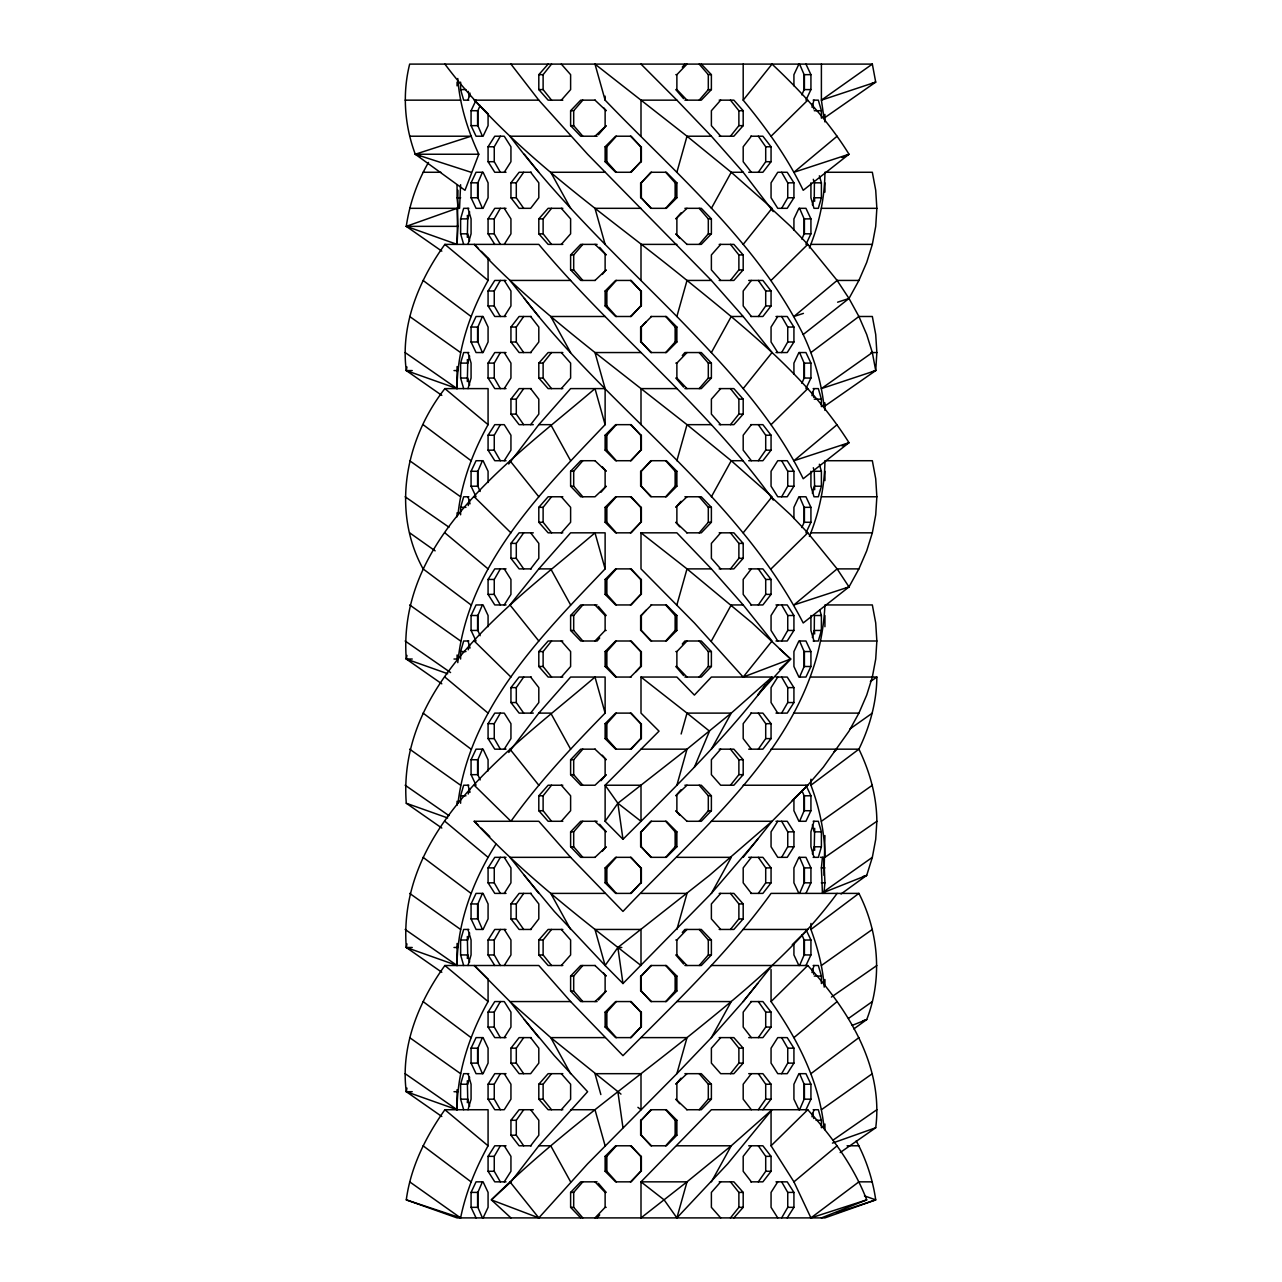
<?xml version="1.0" encoding="UTF-8"?>
<svg xmlns="http://www.w3.org/2000/svg" width="1282" height="1282" viewBox="0 0 1282 1282"><rect width="100%" height="100%" fill="white"/><g stroke="black" fill="none" stroke-linecap="round" stroke-linejoin="round"><path stroke-width="1.5" d="M428.492 162.429C417.131 182.092 409.519 203.87 406.282 226.353L457.065 244.381L457.962 190.297M457.065 244.381L457.962 226.353L457.065 208.325L409.663 208.325M457.786 662.634C467.465 565.362 541.1 491.903 605.12 424.663L605.12 388.606L594.992 352.55C552.734 318.849 510.877 284.251 474.228 244.381L478.458 248.548M488.073 979.528L488.073 1001.562C469.693 1034.606 457.145 1071.608 457.065 1109.731L406.282 1091.703C400.353 1046.32 418.733 1001.723 444.886 965.506L538.809 965.506L570.618 1001.562L622.972 1055.647C674.476 1003.662 728.176 953.039 771.059 893.394L858.908 893.394C878.731 932.142 882.673 978.791 866.712 1019.591L853.876 1028.901M457.786 78.523C459.661 104.852 467.77 130.379 478.795 154.241L464.997 190.297L415.288 154.241C404.567 125.556 402.195 93.874 409.663 64.1L872.337 64.1L875.718 82.128L824.038 118.184L824.214 114.579M858.507 316.494L872.337 316.494L875.718 334.522L876.856 352.55L875.718 370.578L824.038 406.634L824.214 403.029M824.038 875.366L824.935 835.576M441.809 395.369L406.282 370.578C400.353 325.195 418.733 280.598 444.886 244.381L538.809 244.381C612.972 333.256 705.917 405.368 773.254 500.06M471.071 604.944L423.092 568.888C391.298 511.021 405.449 439.021 444.886 388.606L488.073 388.606L488.073 424.663C472.657 452.546 461.248 482.961 457.962 514.803M441.809 683.819L406.282 659.028C397.035 537.575 513.713 458.459 594.992 388.606L605.12 424.663M441.809 828.044L406.282 803.253C397.035 681.8 513.713 602.684 594.992 532.831L605.12 568.888C541.709 635.359 469.693 707.584 457.962 803.253M441.809 972.269L406.282 947.478C397.035 826.025 513.713 746.909 594.992 677.056L605.12 713.113C571.66 747.278 538.825 782.324 510.941 821.281L474.228 785.225M809.391 247.987C819.23 223.997 824.679 198.213 824.935 172.269L872.337 172.269L875.718 190.297L876.856 208.325L875.718 226.353L872.337 244.381L866.712 262.409L858.908 280.438L849.004 298.466L803.205 334.522C813.83 357.309 821.409 381.587 824.038 406.634M809.391 536.437C819.23 512.447 824.679 486.663 824.935 460.719L872.337 460.719L875.718 478.747L876.856 496.775L875.718 514.803L872.337 532.831L866.712 550.859L858.908 568.888L849.004 586.916L803.205 622.972C736.781 494.147 611.354 411.618 524.322 298.466M524.322 875.366L554.305 911.422L605.12 965.506L594.992 929.45L641 929.45L641 965.506C583.182 920.172 524.226 875.446 474.228 821.281L538.809 821.281L570.618 857.337L622.972 911.422C705.645 823.589 819.006 735.596 824.935 604.944L872.337 604.944L875.718 622.972L876.856 641L875.718 659.028L872.337 677.056L866.712 695.084L858.908 713.113L849.004 731.141L823.316 767.197L807.772 785.225L772.036 821.281L709.475 875.366L617.876 947.478L605.12 965.506L622.972 983.534L711.382 893.394L757.678 839.309M810.929 677.056L876.856 677.056C876.664 702.135 869.805 726.686 858.908 749.169L810.929 785.225C819.631 808.269 824.759 832.675 824.935 857.337L876.856 821.281C876.664 796.202 869.805 771.652 858.908 749.169L771.059 749.169M876.856 821.281L875.718 839.309L872.337 857.337L866.712 875.366L841.056 893.971M840.191 1152.55L875.718 1127.759C883.667 1065.887 847.851 1009.206 807.772 965.506L772.982 965.506M467.321 237.346L467.738 218.885L469.629 211.85M467.321 381.571L467.738 363.11L469.629 356.075M467.321 958.471L467.593 954.946M467.321 1102.696L467.593 1099.171M814.679 828.316L814.262 846.777L812.371 853.812M822.435 857.337L821.393 867.898L822.435 893.394M823.893 893.394L824.935 882.833L823.893 857.337L820.304 857.337M488.073 258.403L488.073 280.438C469.693 313.481 457.145 350.483 457.065 388.606L406.282 370.578L406.955 366.973M495.894 844.229C473.202 880.542 457.177 922.223 457.065 965.506L406.282 947.478L406.955 943.873M406.955 655.423L406.282 659.028L447.658 673.723M441.809 1116.494L406.282 1091.703L406.955 1088.098M406.282 1199.872C410.673 1166.941 425.88 1136.589 444.886 1109.731L488.073 1109.731L488.073 1145.788C475.622 1168.399 465.751 1192.548 460.607 1217.9L406.282 1199.872L457.065 1217.9L824.935 1217.9L875.718 1199.872C872.722 1179.264 866.151 1159.184 856.216 1140.868M468.218 505.573L469.629 500.3M468.218 649.798L469.629 644.525M468.218 794.023L469.629 788.75M469.629 932.976L467.738 940.01L460.607 940.01L460.607 954.946L463.667 965.506M469.629 1077.201L467.738 1084.235L460.607 1084.235L460.607 1099.171L463.667 1109.731M812.371 204.799L814.262 197.765L814.407 182.829M812.371 493.25L814.262 486.215L821.393 486.215L821.393 471.279L819.358 464.244M812.371 637.475L814.262 630.44L814.407 615.504M676.88 172.269L687.008 136.213L594.992 64.1L605.12 100.156C675.678 173.743 756.877 241.769 803.205 334.522M743.191 388.606L772.036 352.55L743.191 316.494L711.382 280.438L687.008 280.438C746.348 328.496 807.756 377.357 849.004 442.691L803.205 478.747C772.934 416.506 724.602 365.674 676.88 316.494L687.008 280.438C603.277 212.283 510.444 151.468 444.886 64.1M676.88 460.719L687.008 424.663L594.992 352.55L641 352.55M676.88 604.944L687.008 568.888L641 532.831L641 568.888L694.395 622.972L743.191 677.056L790.625 659.028L752.181 622.972L687.008 568.888L711.382 568.888L743.191 604.944L772.036 641L743.191 677.056M681.143 733.993L687.008 713.113L641 677.056L641 713.113L659.028 731.141L605.12 785.225L605.12 821.281L622.972 839.309C674.989 787.452 727.743 735.884 772.036 677.056L711.382 677.056L694.395 695.084L676.88 677.056L641 677.056M676.88 785.225L687.008 749.169L731.253 713.113L772.036 677.056M676.88 929.45L687.008 893.394L641 893.394M641 1037.619L687.008 1037.619C620.808 1090.437 551.613 1140.051 491.375 1199.872L538.809 1217.9L587.605 1163.816L676.88 1073.675L687.008 1037.619C741.06 994.143 795.818 949.738 837.114 893.394M676.88 1217.9L687.008 1181.844L731.253 1145.788L772.036 1109.731L727.695 1163.816L676.88 1217.9L664.124 1199.872L641 1181.844L711.382 1109.731L807.772 1109.731C831.842 1136.509 853.7 1166.027 866.712 1199.872L821.393 1217.9M468.01 100.156L470.045 93.121M463.667 244.381L460.607 233.821L460.607 218.885L463.667 208.325L468.843 208.325M468.01 244.381L471.071 233.821L471.071 218.885L468.01 208.325M463.667 388.606L460.607 378.046L460.607 363.11L463.667 352.55L468.843 352.55M468.01 388.606L471.071 378.046L471.071 363.11L468.01 352.55M460.607 514.803L460.607 507.335L463.667 496.775L468.843 496.775M460.607 659.028L460.607 651.56L463.667 641L468.843 641M460.607 803.253L460.607 795.785L463.667 785.225L468.843 785.225M460.607 940.01L463.667 929.45L468.843 929.45M468.01 965.506L471.071 954.946L471.071 940.01L468.01 929.45M460.607 1084.235L463.667 1073.675L468.843 1073.675M468.01 1109.731L471.071 1099.171L471.071 1084.235L468.01 1073.675M811.955 107.191L813.99 100.156M819.358 175.794L821.393 182.829L821.393 197.765L818.333 208.325L813.99 208.325L810.929 197.765L810.929 182.829M811.955 395.641L813.99 388.606M821.393 486.215L818.333 496.775L813.99 496.775L810.929 486.215L810.929 471.279M819.855 610.232L821.393 615.504L821.393 630.44L818.333 641L813.157 641M813.99 821.281L810.929 831.842L810.929 846.777L813.99 857.337M813.157 821.281L818.333 821.281L821.393 831.842L821.393 846.777L818.333 857.337L813.157 857.337M811.955 972.541L813.99 965.506M811.955 1116.766L813.99 1109.731M694.395 767.197L709.475 731.141L687.008 713.113L731.253 713.113L711.382 749.169M482.417 136.213L477.865 125.652L477.865 110.717L480.141 105.444M482.417 208.325L477.865 197.765L477.865 182.829L482.417 172.269M482.417 352.55L477.865 341.99L477.865 327.054L482.417 316.494M480.141 491.487L477.865 486.215L477.865 471.279L482.417 460.719M480.141 635.712L477.865 630.44L477.865 615.504L482.417 604.944M480.141 779.937L477.865 774.665L477.865 759.729L482.417 749.169M801.859 94.868L804.135 89.596L804.135 74.66L799.583 64.1M482.417 929.45L477.865 918.89L477.865 903.954L482.417 893.394M801.859 239.093L804.135 233.821L804.135 218.885L799.583 208.325M482.417 1073.675L477.865 1063.115L477.865 1048.179L482.417 1037.619M801.859 383.318L804.135 378.046L804.135 363.11L799.583 352.55M482.417 1217.9L477.865 1207.34L477.865 1192.404L482.417 1181.844M801.859 527.543L804.135 522.271L804.135 507.335L799.583 496.775M799.583 677.056L804.135 666.496L804.135 651.56L799.583 641M799.583 821.281L804.135 810.721L804.135 795.785L801.859 790.513M799.583 893.394L804.135 882.833L804.135 867.898L799.583 857.337M799.583 965.506L804.135 954.946L804.135 940.01L801.859 934.738M799.583 1109.731L804.135 1099.171L804.135 1084.235L799.583 1073.675M488.073 114.451L488.073 125.652L483.09 136.213L476.055 136.213L471.071 125.652L471.071 110.717L476.055 100.156M471.071 182.829L476.055 172.269L483.09 172.269L488.073 182.829L488.073 197.765L483.09 208.325L476.055 208.325L471.071 197.765L471.071 182.829L477.865 182.829M471.071 327.054L476.055 316.494L483.09 316.494L488.073 327.054L488.073 341.99L483.09 352.55L476.055 352.55L471.071 341.99L471.071 327.054L477.865 327.054M476.055 496.775L471.071 486.215L471.071 471.279L476.055 460.719L483.09 460.719L488.073 471.279L488.073 482.481M476.055 641L471.071 630.44L471.071 615.504L476.055 604.944L483.09 604.944L488.073 615.504L488.073 626.706M476.055 785.225L471.071 774.665L471.071 759.729L476.055 749.169L483.09 749.169L488.073 759.729L488.073 770.931M798.91 64.1L793.927 74.66L793.927 85.862M805.945 100.156L810.929 89.596L810.929 74.66L805.945 64.1M471.071 903.954L476.055 893.394L483.09 893.394L488.073 903.954L488.073 918.89L483.09 929.45L476.055 929.45L471.071 918.89L471.071 903.954L477.865 903.954M805.945 244.381L810.929 233.821L810.929 218.885L805.945 208.325L798.91 208.325L793.927 218.885L793.927 230.087M471.071 1048.179L476.055 1037.619L483.09 1037.619L488.073 1048.179L488.073 1063.115L483.09 1073.675L476.055 1073.675L471.071 1063.115L471.071 1048.179L477.865 1048.179M805.945 388.606L810.929 378.046L810.929 363.11L805.945 352.55L798.91 352.55L793.927 363.11L793.927 374.312M476.055 1217.9L471.071 1207.34L471.071 1192.404L476.055 1181.844L483.09 1181.844L488.073 1192.404L488.073 1207.34L483.09 1217.9M805.945 532.831L810.929 522.271L810.929 507.335L805.945 496.775L798.91 496.775L793.927 507.335L793.927 518.537M810.929 666.496L805.945 677.056L798.91 677.056L793.927 666.496L793.927 651.56L798.91 641L805.945 641L810.929 651.56L810.929 666.496L804.135 666.496M805.945 785.225L810.929 795.785L810.929 810.721L805.945 821.281L798.91 821.281L793.927 810.721L793.927 799.519M805.945 893.394L810.929 882.833L810.929 867.898L805.945 857.337L798.91 857.337L793.927 867.898L793.927 882.833L798.91 893.394M805.945 965.506L810.929 954.946L810.929 940.01L805.945 929.45M805.945 1109.731L810.929 1099.171L810.929 1084.235L805.945 1073.675L798.91 1073.675L793.927 1084.235L793.927 1099.171L798.91 1109.731M711.382 208.325L731.253 172.269L743.191 172.269L773.254 211.61M711.382 352.55L731.253 316.494L743.191 316.494M711.382 496.775L731.253 460.719L743.191 460.719M711.382 641L731.253 604.944L743.191 604.944M711.382 893.394L731.253 857.337L676.88 857.337M676.88 1073.675L711.382 1037.619L731.253 1001.562L676.88 1001.562M711.382 1181.844L731.253 1145.788L676.88 1145.788M500.349 172.269L494.259 161.708L494.259 146.773L500.349 136.213M500.349 244.381L494.259 233.821L494.259 218.885L500.349 208.325M500.349 316.494L494.259 305.933L494.259 290.998L500.349 280.438M500.349 388.606L494.259 378.046L494.259 363.11L500.349 352.55M500.349 460.719L494.259 450.158L494.259 435.223L500.349 424.663M500.349 604.944L494.259 594.383L494.259 579.448L500.349 568.888M781.651 208.325L787.741 197.765L787.741 182.829L781.651 172.269M500.349 749.169L494.259 738.608L494.259 723.673L500.349 713.113M781.651 352.55L787.741 341.99L787.741 327.054L781.651 316.494M500.349 893.394L494.259 882.833L494.259 867.898L500.349 857.337M500.349 965.506L494.259 954.946L494.259 940.01L500.349 929.45M781.651 496.775L787.741 486.215L787.741 471.279L781.651 460.719M500.349 1037.619L494.259 1027.058L494.259 1012.123L500.349 1001.562M500.349 1109.731L494.259 1099.171L494.259 1084.235L500.349 1073.675M781.651 641L787.741 630.44L787.741 615.504L781.651 604.944M500.349 1181.844L494.259 1171.283L494.259 1156.348L500.349 1145.788M781.651 713.113L787.741 702.552L787.741 687.617L781.651 677.056M781.651 857.337L787.741 846.777L787.741 831.842L781.651 821.281M781.651 1073.675L787.741 1063.115L787.741 1048.179L781.651 1037.619M781.651 1217.9L787.741 1207.34L787.741 1192.404L781.651 1181.844M506.021 172.269L494.772 172.269L488.073 161.708L488.073 146.773L494.772 136.213L504.243 136.213L510.941 146.773L510.941 161.708L504.243 172.269M494.772 244.381L488.073 233.821L488.073 218.885L494.772 208.325L506.021 208.325M504.243 244.381L510.941 233.821L510.941 218.885L504.243 208.325M506.021 316.494L494.772 316.494L488.073 305.933L488.073 290.998L494.772 280.438L506.021 280.438M504.243 316.494L510.941 305.933L510.941 290.998L504.243 280.438M506.021 388.606L494.772 388.606L488.073 378.046L488.073 363.11L494.772 352.55L506.021 352.55M504.243 388.606L510.941 378.046L510.941 363.11L504.243 352.55M506.021 460.719L494.772 460.719L488.073 450.158L488.073 435.223L494.772 424.663L504.243 424.663L510.941 435.223L510.941 450.158L504.243 460.719M506.021 604.944L494.772 604.944L488.073 594.383L488.073 579.448L494.772 568.888L506.021 568.888M504.243 604.944L510.941 594.383L510.941 579.448L504.243 568.888M793.927 197.765L787.228 208.325L777.757 208.325L771.059 197.765L771.059 182.829L777.757 172.269L787.228 172.269L793.927 182.829L793.927 197.765L787.741 197.765M506.021 749.169L494.772 749.169L488.073 738.608L488.073 723.673L494.772 713.113L504.243 713.113L510.941 723.673L510.941 738.608L504.243 749.169M777.757 316.494L771.059 327.054L771.059 341.99L777.757 352.55M775.979 316.494L787.228 316.494L793.927 327.054L793.927 341.99L787.228 352.55L775.979 352.55M506.021 893.394L494.772 893.394L488.073 882.833L488.073 867.898L494.772 857.337L506.021 857.337M504.243 893.394L510.941 882.833L510.941 867.898L504.243 857.337M494.772 965.506L488.073 954.946L488.073 940.01L494.772 929.45L506.021 929.45M793.927 486.215L787.228 496.775L777.757 496.775L771.059 486.215L771.059 471.279L777.757 460.719L787.228 460.719L793.927 471.279L793.927 486.215L787.741 486.215M504.243 965.506L510.941 954.946L510.941 940.01L504.243 929.45M506.021 1037.619L494.772 1037.619L488.073 1027.058L488.073 1012.123L494.772 1001.562L504.243 1001.562L510.941 1012.123L510.941 1027.058L504.243 1037.619M777.757 604.944L771.059 615.504L771.059 630.44L777.757 641M504.243 1073.675L510.941 1084.235L510.941 1099.171L504.243 1109.731L494.772 1109.731L488.073 1099.171L488.073 1084.235L494.772 1073.675L506.021 1073.675M775.979 604.944L787.228 604.944L793.927 615.504L793.927 630.44L787.228 641L775.979 641M777.757 677.056L771.059 687.617L771.059 702.552L777.757 713.113M506.021 1181.844L494.772 1181.844L488.073 1171.283L488.073 1156.348L494.772 1145.788L506.021 1145.788M775.979 677.056L787.228 677.056L793.927 687.617L793.927 702.552L787.228 713.113L775.979 713.113M504.243 1181.844L510.941 1171.283L510.941 1156.348L504.243 1145.788M777.757 821.281L771.059 831.842L771.059 846.777L777.757 857.337L787.228 857.337L793.927 846.777L793.927 831.842L787.228 821.281L775.979 821.281M793.927 1063.115L787.228 1073.675L777.757 1073.675L771.059 1063.115L771.059 1048.179L777.757 1037.619L787.228 1037.619L793.927 1048.179L793.927 1063.115L787.741 1063.115M777.757 1181.844L771.059 1192.404L771.059 1207.34L777.757 1217.9M787.228 1217.9L793.927 1207.34L793.927 1192.404L787.228 1181.844L775.979 1181.844M508.746 464.004L538.809 424.663L570.618 388.606L605.12 388.606M508.746 752.454L538.809 713.113L570.618 677.056L605.12 677.056L605.12 713.113M523.681 208.325L516.293 197.765L516.293 182.829L523.681 172.269M523.681 352.55L516.293 341.99L516.293 327.054L523.681 316.494M523.681 424.663L516.293 414.102L516.293 399.167L523.681 388.606M758.319 172.269L765.707 161.708L765.707 146.773L758.319 136.213M523.681 568.888L516.293 558.327L516.293 543.392L523.681 532.831M758.319 316.494L765.707 305.933L765.707 290.998L758.319 280.438M523.681 713.113L516.293 702.552L516.293 687.617L523.681 677.056M758.319 460.719L765.707 450.158L765.707 435.223L758.319 424.663M523.681 929.45L516.293 918.89L516.293 903.954L523.681 893.394M758.319 604.944L765.707 594.383L765.707 579.448L758.319 568.888M523.681 1073.675L516.293 1063.115L516.293 1048.179L523.681 1037.619M758.319 749.169L765.707 738.608L765.707 723.673L758.319 713.113M523.681 1145.788L516.293 1135.227L516.293 1120.292L523.681 1109.731M758.319 893.394L765.707 882.833L765.707 867.898L758.319 857.337M758.319 1037.619L765.707 1027.058L765.707 1012.123L758.319 1001.562M758.319 1109.731L765.707 1099.171L765.707 1084.235L758.319 1073.675M758.319 1181.844L765.707 1171.283L765.707 1156.348L758.319 1145.788M605.12 821.281L617.876 803.253L687.008 749.169L641 749.169M765.482 684.572L757.678 695.084L790.625 659.028L779.44 648.724M510.941 1217.9L491.375 1199.872L510.941 1181.844L538.809 1145.788L587.605 1091.703L554.305 1055.647L524.322 1019.591M530.652 172.269L538.809 182.829L538.809 197.765L530.652 208.325L519.114 208.325L510.941 197.765L510.941 182.829L519.114 172.269L531.373 172.269M531.373 352.55L519.114 352.55L510.941 341.99L510.941 327.054L519.114 316.494L531.373 316.494M530.652 352.55L538.809 341.99L538.809 327.054L530.652 316.494M533.296 424.663L519.114 424.663L510.941 414.102L510.941 399.167L519.114 388.606L531.373 388.606M751.348 136.213L743.191 146.773L743.191 161.708L751.348 172.269M530.652 424.663L538.809 414.102L538.809 399.167L530.652 388.606M750.627 136.213L762.886 136.213L771.059 146.773L771.059 161.708L762.886 172.269L748.704 172.269M531.373 568.888L519.114 568.888L510.941 558.327L510.941 543.392L519.114 532.831L533.296 532.831M751.348 280.438L743.191 290.998L743.191 305.933L751.348 316.494M530.652 568.888L538.809 558.327L538.809 543.392L530.652 532.831M748.704 280.438L762.886 280.438L771.059 290.998L771.059 305.933L762.886 316.494L750.627 316.494M533.296 713.113L519.114 713.113L510.941 702.552L510.941 687.617L519.114 677.056L531.373 677.056M751.348 424.663L743.191 435.223L743.191 450.158L751.348 460.719M530.652 713.113L538.809 702.552L538.809 687.617L530.652 677.056M750.627 424.663L762.886 424.663L771.059 435.223L771.059 450.158L762.886 460.719L748.704 460.719M751.348 568.888L743.191 579.448L743.191 594.383L751.348 604.944M531.373 929.45L519.114 929.45L510.941 918.89L510.941 903.954L519.114 893.394L531.373 893.394M748.704 568.888L762.886 568.888L771.059 579.448L771.059 594.383L762.886 604.944L750.627 604.944M530.652 929.45L538.809 918.89L538.809 903.954L530.652 893.394M751.348 713.113L743.191 723.673L743.191 738.608L751.348 749.169M530.652 1037.619L538.809 1048.179L538.809 1063.115L530.652 1073.675L519.114 1073.675L510.941 1063.115L510.941 1048.179L519.114 1037.619L531.373 1037.619M750.627 713.113L762.886 713.113L771.059 723.673L771.059 738.608L762.886 749.169L748.704 749.169M531.373 1145.788L519.114 1145.788L510.941 1135.227L510.941 1120.292L519.114 1109.731L533.296 1109.731M751.348 857.337L743.191 867.898L743.191 882.833L751.348 893.394M530.652 1145.788L538.809 1135.227L538.809 1120.292L530.652 1109.731M748.704 857.337L762.886 857.337L771.059 867.898L771.059 882.833L762.886 893.394L750.627 893.394M751.348 1001.562L743.191 1012.123L743.191 1027.058L751.348 1037.619M750.627 1001.562L762.886 1001.562L771.059 1012.123L771.059 1027.058L762.886 1037.619L748.704 1037.619M751.348 1073.675L743.191 1084.235L743.191 1099.171L751.348 1109.731M762.886 1109.731L771.059 1099.171L771.059 1084.235L762.886 1073.675L748.704 1073.675M751.348 1145.788L743.191 1156.348L743.191 1171.283L751.348 1181.844M748.704 1145.788L762.886 1145.788L771.059 1156.348L771.059 1171.283L762.886 1181.844L750.627 1181.844M551.532 100.156L543.119 89.596L543.119 74.66L551.532 64.1M551.532 244.381L543.119 233.821L543.119 218.885L551.532 208.325M551.532 388.606L543.119 378.046L543.119 363.11L551.532 352.55M730.468 136.213L738.881 125.652L738.881 110.717L730.468 100.156M551.532 532.831L543.119 522.271L543.119 507.335L551.532 496.775M730.468 280.438L738.881 269.877L738.881 254.942L730.468 244.381M551.532 677.056L543.119 666.496L543.119 651.56L551.532 641M730.468 424.663L738.881 414.102L738.881 399.167L730.468 388.606M551.532 821.281L543.119 810.721L543.119 795.785L551.532 785.225M730.468 568.888L738.881 558.327L738.881 543.392L730.468 532.831M551.532 965.506L543.119 954.946L543.119 940.01L551.532 929.45M730.468 785.225L738.881 774.665L738.881 759.729L730.468 749.169M551.532 1109.731L543.119 1099.171L543.119 1084.235L551.532 1073.675M730.468 929.45L738.881 918.89L738.881 903.954L730.468 893.394M730.468 1073.675L738.881 1063.115L738.881 1048.179L730.468 1037.619M730.468 1217.9L738.881 1207.34L738.881 1192.404L730.468 1181.844M743.191 100.156L772.036 64.1C800.801 91.262 828.14 120.444 849.004 154.241L803.205 190.297C787.517 157.606 766.235 128.008 743.191 100.156L743.191 64.1M743.191 244.381L772.036 208.325L731.253 172.269L687.008 136.213L711.382 136.213L743.191 172.269M743.191 532.831L772.036 496.775L731.253 460.719L687.008 424.663L711.382 424.663M743.191 857.337L772.036 821.281L711.382 821.281M711.382 1037.619L743.191 1001.562L772.036 965.506L711.382 965.506M605.12 568.888L605.12 532.831L570.618 532.831L538.809 568.888L509.964 604.944L538.809 641M743.191 1001.562L757.678 983.534M598.406 134.706L606.178 125.652L595.008 136.213M682.296 67.113L684.892 64.1M602.284 274.396L606.178 269.877L595.008 280.438M681.014 212.844L675.822 218.885L686.992 208.325M682.296 355.563L684.892 352.55L701.286 352.55L711.382 363.11L711.382 378.046L701.286 388.606L684.892 388.606M600.986 492.256L606.178 486.215L595.008 496.775L580.714 496.775L570.618 486.215L570.618 471.279L580.714 460.719L595.313 460.719M681.014 501.294L675.822 507.335L686.992 496.775M599.704 637.987L597.108 641L580.714 641L570.618 630.44L570.618 615.504L580.714 604.944L597.108 604.944M682.296 644.013L684.892 641L701.286 641L711.382 651.56L711.382 666.496L701.286 677.056L684.892 677.056M600.986 780.706L606.178 774.665L595.008 785.225L580.714 785.225L570.618 774.665L570.618 759.729L580.714 749.169L595.313 749.169M602.284 851.296L606.178 846.777L595.008 857.337M681.014 789.744L675.822 795.785L686.992 785.225M598.406 1000.056L606.178 991.002L595.008 1001.562M682.296 932.463L684.892 929.45L701.286 929.45L711.382 940.01L711.382 954.946L701.286 965.506L684.892 965.506M681.014 1078.194L675.822 1084.235L686.992 1073.675M597.108 1217.9L599.704 1214.887M582.813 136.213L573.695 125.652L573.695 110.717L582.813 100.156M699.187 100.156L708.305 89.596L708.305 74.66L699.187 64.1M582.813 280.438L573.695 269.877L573.695 254.942L582.813 244.381M699.187 244.381L708.305 233.821L708.305 218.885L699.187 208.325M582.813 496.775L573.695 486.215L573.695 471.279L582.813 460.719M699.187 388.606L708.305 378.046L708.305 363.11L699.187 352.55M582.813 641L573.695 630.44L573.695 615.504L582.813 604.944M699.187 532.831L708.305 522.271L708.305 507.335L699.187 496.775M582.813 785.225L573.695 774.665L573.695 759.729L582.813 749.169M699.187 677.056L708.305 666.496L708.305 651.56L699.187 641M582.813 857.337L573.695 846.777L573.695 831.842L582.813 821.281M699.187 821.281L708.305 810.721L708.305 795.785L699.187 785.225M582.813 1001.562L573.695 991.002L573.695 976.067L582.813 965.506M699.187 965.506L708.305 954.946L708.305 940.01L699.187 929.45M582.813 1217.9L573.695 1207.34L573.695 1192.404L582.813 1181.844M699.187 1109.731L708.305 1099.171L708.305 1084.235L699.187 1073.675M562.814 100.156L548.135 100.156L538.809 89.596L538.809 74.66L548.135 64.1M561.308 100.156L570.618 89.596L570.618 74.66L561.308 64.1M562.814 244.381L548.135 244.381L538.809 233.821L538.809 218.885L548.135 208.325L562.814 208.325M561.308 244.381L570.618 233.821L570.618 218.885L561.308 208.325M720.692 100.156L711.382 110.717L711.382 125.652L720.692 136.213M719.186 100.156L733.865 100.156L743.191 110.717L743.191 125.652L733.865 136.213L719.186 136.213M562.814 388.606L548.135 388.606L538.809 378.046L538.809 363.11L548.135 352.55L562.814 352.55M561.308 388.606L570.618 378.046L570.618 363.11L561.308 352.55M720.692 244.381L711.382 254.942L711.382 269.877L720.692 280.438M719.186 244.381L733.865 244.381L743.191 254.942L743.191 269.877L733.865 280.438L719.186 280.438M562.814 532.831L548.135 532.831L538.809 522.271L538.809 507.335L548.135 496.775L562.814 496.775M561.308 532.831L570.618 522.271L570.618 507.335L561.308 496.775M720.692 388.606L711.382 399.167L711.382 414.102L720.692 424.663M719.186 388.606L733.865 388.606L743.191 399.167L743.191 414.102L733.865 424.663L719.186 424.663M562.814 677.056L548.135 677.056L538.809 666.496L538.809 651.56L548.135 641L562.814 641M561.308 677.056L570.618 666.496L570.618 651.56L561.308 641M720.692 532.831L711.382 543.392L711.382 558.327L720.692 568.888M719.186 532.831L733.865 532.831L743.191 543.392L743.191 558.327L733.865 568.888L719.186 568.888M562.814 821.281L548.135 821.281L538.809 810.721L538.809 795.785L548.135 785.225L562.814 785.225M561.308 821.281L570.618 810.721L570.618 795.785L561.308 785.225M562.814 965.506L548.135 965.506L538.809 954.946L538.809 940.01L548.135 929.45L562.814 929.45M720.692 749.169L711.382 759.729L711.382 774.665L720.692 785.225L733.865 785.225L743.191 774.665L743.191 759.729L733.865 749.169L719.186 749.169M561.308 965.506L570.618 954.946L570.618 940.01L561.308 929.45M562.814 1109.731L548.135 1109.731L538.809 1099.171L538.809 1084.235L548.135 1073.675L562.814 1073.675M720.692 893.394L711.382 903.954L711.382 918.89L720.692 929.45M561.308 1109.731L570.618 1099.171L570.618 1084.235L561.308 1073.675M719.186 893.394L733.865 893.394L743.191 903.954L743.191 918.89L733.865 929.45L719.186 929.45M720.692 1037.619L711.382 1048.179L711.382 1063.115L720.692 1073.675L733.865 1073.675L743.191 1063.115L743.191 1048.179L733.865 1037.619L719.186 1037.619M720.692 1181.844L711.382 1192.404L711.382 1207.34L720.692 1217.9M733.865 1217.9L743.191 1207.34L743.191 1192.404L733.865 1181.844L719.186 1181.844M616.338 172.269L606.867 161.708L606.867 146.773L616.338 136.213M640.647 161.708L631.193 172.269L615.632 172.269L605.12 161.708L605.12 146.773L615.632 136.213L631.193 136.213L640.647 146.773L641 161.708L641 146.773L630.488 136.213M650.807 208.325L641.353 197.765L641.353 182.829L650.807 172.269L666.368 172.269L676.88 182.829L676.88 197.765L666.368 208.325L651.512 208.325L641 197.765L641 182.829L651.512 172.269M665.662 208.325L675.133 197.765L675.133 182.829L665.662 172.269M616.338 316.494L606.867 305.933L606.867 290.998L616.338 280.438M640.647 305.933L631.193 316.494L615.632 316.494L605.12 305.933L605.12 290.998L615.632 280.438L631.193 280.438L640.647 290.998L641 305.933L641 290.998L630.488 280.438M650.807 316.494L666.368 316.494L676.88 327.054L676.88 341.99L666.368 352.55L650.807 352.55L641.353 341.99L641.353 327.054L646.08 321.782M665.662 352.55L675.133 341.99L675.133 327.054L665.662 316.494M616.338 460.719L606.867 450.158L606.867 435.223L616.338 424.663M640.647 450.158L631.193 460.719L615.632 460.719L605.12 450.158L605.12 435.223L615.632 424.663L631.193 424.663L640.647 435.223L641 450.158L641 435.223L630.488 424.663M616.338 532.831L606.867 522.271L606.867 507.335L616.338 496.775M650.807 496.775L641.353 486.215L641.353 471.279L650.807 460.719L666.368 460.719L676.88 471.279L676.88 486.215L666.368 496.775L651.512 496.775L641 486.215L641 471.279L651.512 460.719M640.647 522.271L631.193 532.831L615.632 532.831L605.12 522.271L605.12 507.335L615.632 496.775L631.193 496.775L640.647 507.335L641 522.271L641 507.335L630.488 496.775M665.662 496.775L675.133 486.215L675.133 471.279L665.662 460.719M616.338 604.944L606.867 594.383L606.867 579.448L616.338 568.888M640.647 594.383L631.193 604.944L615.632 604.944L605.12 594.383L605.12 579.448L615.632 568.888L631.193 568.888L640.647 579.448L641 594.383L641 579.448L630.488 568.888M616.338 677.056L606.867 666.496L606.867 651.56L616.338 641M650.807 604.944L666.368 604.944L676.88 615.504L676.88 630.44L666.368 641L650.807 641L641.353 630.44L641.353 615.504L646.08 610.232M635.92 671.768L640.647 666.496L640.647 651.56L631.193 641L615.632 641L605.12 651.56L605.12 666.496L615.632 677.056L631.193 677.056M665.662 641L675.133 630.44L675.133 615.504L665.662 604.944M616.338 749.169L606.867 738.608L606.867 723.673L616.338 713.113M640.647 738.608L631.193 749.169L615.632 749.169L605.12 738.608L605.12 723.673L615.632 713.113L631.193 713.113L640.647 723.673L641 738.608L641 723.673L630.488 713.113M616.338 893.394L606.867 882.833L606.867 867.898L616.338 857.337M641.353 831.842L650.807 821.281L666.368 821.281L676.88 831.842L676.88 846.777L666.368 857.337L650.807 857.337L641.353 846.777L641 831.842L641 846.777L651.512 857.337M640.647 882.833L631.193 893.394L615.632 893.394L605.12 882.833L605.12 867.898L615.632 857.337L631.193 857.337L640.647 867.898L641 882.833L641 867.898L630.488 857.337M665.662 857.337L675.133 846.777L675.133 831.842L665.662 821.281M616.338 1037.619L606.867 1027.058L606.867 1012.123L616.338 1001.562M641.353 976.067L650.807 965.506L666.368 965.506L676.88 976.067L676.88 991.002L666.368 1001.562L650.807 1001.562L641.353 991.002L641 976.067L641 991.002L651.512 1001.562M640.647 1027.058L631.193 1037.619L615.632 1037.619L605.12 1027.058L605.12 1012.123L615.632 1001.562L631.193 1001.562L640.647 1012.123L641 1027.058L641 1012.123L630.488 1001.562M665.662 1001.562L675.133 991.002L675.133 976.067L665.662 965.506M616.338 1181.844L606.867 1171.283L606.867 1156.348L616.338 1145.788M641.353 1120.292L650.807 1109.731L666.368 1109.731L676.88 1120.292L676.88 1135.227L666.368 1145.788L650.807 1145.788L641.353 1135.227L641 1120.292L641 1135.227L651.512 1145.788M640.647 1171.283L631.193 1181.844L615.632 1181.844L605.12 1171.283L605.12 1156.348L615.632 1145.788L631.193 1145.788L640.647 1156.348L641 1171.283L641 1156.348L630.488 1145.788M665.662 1145.788L675.133 1135.227L675.133 1120.292L665.662 1109.731M597.108 136.213L580.714 136.213L570.618 125.652L570.618 110.717L580.714 100.156L595.313 100.156M686.992 100.156L676.88 89.596L676.88 74.66L686.992 64.1M701.286 64.1L711.382 74.66L711.382 89.596L701.286 100.156L684.892 100.156M595.313 280.438L580.714 280.438L570.618 269.877L570.618 254.942L580.714 244.381L597.108 244.381M684.892 208.325L701.286 208.325L711.382 218.885L711.382 233.821L701.286 244.381L686.687 244.381M686.992 388.606L676.88 378.046L676.88 363.11L686.992 352.55M595.008 641L605.12 630.44L605.12 615.504L595.008 604.944M684.892 496.775L701.286 496.775L711.382 507.335L711.382 522.271L701.286 532.831L686.687 532.831M686.992 677.056L676.88 666.496L676.88 651.56L686.992 641M595.313 857.337L580.714 857.337L570.618 846.777L570.618 831.842L580.714 821.281L597.108 821.281M684.892 785.225L701.286 785.225L711.382 795.785L711.382 810.721L701.286 821.281L686.687 821.281M597.108 1001.562L580.714 1001.562L570.618 991.002L570.618 976.067L580.714 965.506L595.313 965.506M686.992 965.506L676.88 954.946L676.88 940.01L686.992 929.45M580.714 1217.9L570.618 1207.34L570.618 1192.404L580.714 1181.844L597.108 1181.844M595.008 1217.9L605.12 1207.34L605.12 1192.404L595.008 1181.844M684.892 1073.675L701.286 1073.675L711.382 1084.235L711.382 1099.171L701.286 1109.731L686.687 1109.731M630.488 172.269L641 161.708M630.488 316.494L641 305.933M651.512 352.55L641 341.99L641 327.054L651.512 316.494M630.488 460.719L641 450.158M630.488 532.831L641 522.271M630.488 604.944L641 594.383M651.512 641L641 630.44L641 615.504L651.512 604.944M630.488 677.056L641 666.496L641 651.56L630.488 641M630.488 749.169L641 738.608M641 831.842L651.512 821.281M630.488 893.394L641 882.833M641 976.067L651.512 965.506M630.488 1037.619L641 1027.058M641 1120.292L651.512 1109.731M630.488 1181.844L641 1171.283M771.059 136.213L807.772 100.156M771.059 280.438L807.772 244.381L790.625 226.353L771.059 208.325M771.059 424.663L807.772 388.606M771.059 568.888L807.772 532.831L790.625 514.803L771.059 496.775M792.244 800.481L807.772 785.225L743.191 785.225M792.244 944.706L807.772 929.45L743.191 929.45M824.038 1127.759C819.326 1081.511 797.532 1039.045 771.059 1001.562L807.772 965.506M866.712 1199.872L810.929 1217.9L793.927 1181.844L771.059 1145.788L807.772 1109.731M779.44 669.332L790.625 659.028M837.114 136.213L793.927 172.269L849.004 154.241L842.082 157.526M807.772 244.381L837.114 280.438L793.927 316.494L803.429 313.385M837.114 424.663L793.927 460.719L849.004 442.691L842.082 445.976M837.114 568.888L793.927 604.944L849.004 586.916L837.114 568.888L807.772 532.831M834.133 751.653L837.114 749.169M793.927 1037.619L837.114 1001.562M793.927 1181.844L837.114 1145.788M810.929 352.55L858.908 316.494L849.004 298.466L837.114 280.438M824.214 987.14C822.852 967.349 817.74 948.023 810.929 929.45L858.908 893.394M810.929 1073.675L858.908 1037.619M810.929 1217.9L858.908 1181.844M872.337 64.1L821.393 100.156L824.038 118.184M872.337 352.55L821.393 388.606L875.718 370.578L872.337 352.55L866.712 334.522L858.908 316.494M850.046 728.881L872.337 713.113M821.393 821.281L872.337 785.225M822.98 892.272L872.337 857.337M821.393 965.506L872.337 929.45M848.46 1018.469L872.337 1001.562M821.393 1109.731L872.337 1073.675M870.366 681.559L876.856 677.056M831.425 997.059L876.856 965.506M833.044 1140.147L876.856 1109.731M845.543 588.55L849.004 586.916M823.204 892.673L866.712 875.366L862.994 876.567M852.209 1025.36L866.712 1019.591L862.994 1020.793M441.809 251.144L406.282 226.353L457.065 208.325M871.968 83.458L875.718 82.128L821.393 100.156L821.393 64.1M871.968 371.908L875.718 370.578M832.451 1143.111L875.718 1127.759M836.377 1212.932L875.718 1199.872L864.437 1195.866M837.611 302.199L849.004 298.466M538.809 74.66L543.119 74.66M675.822 74.66L676.88 74.66M708.305 74.66L711.382 74.66M804.135 74.66L810.929 74.66M460.607 82.128L460.607 89.596L465.959 89.596M538.809 89.596L543.119 89.596M676.88 89.596L675.822 89.596L683.594 98.65M708.305 89.596L711.382 89.596M804.135 89.596L810.929 89.596M405.144 100.156L460.607 100.156M468.843 100.156L463.667 100.156L460.607 89.596M711.382 280.438L587.605 154.241L538.809 100.156L474.228 100.156L488.346 114.018M711.382 136.213L676.88 100.156L641 100.156L641 136.213M813.157 100.156L818.333 100.156L821.393 110.717L821.393 118.184M471.071 110.717L477.865 110.717M570.618 110.717L573.695 110.717M595.008 100.156L606.178 110.717L603.582 107.704M738.881 110.717L743.191 110.717M814.262 110.717L821.393 110.717M471.071 125.652L477.865 125.652M570.618 125.652L573.695 125.652M738.881 125.652L743.191 125.652M409.663 136.213L471.071 136.213L415.288 154.241L420.736 156.404M570.618 136.213L509.964 136.213C559.321 201.883 619.334 258.243 676.88 316.494M488.073 146.773L494.259 146.773M605.12 146.773L606.867 146.773M765.707 146.773L771.059 146.773M478.795 154.241L415.288 154.241L471.071 172.269M488.073 161.708L494.259 161.708M605.12 161.708L606.867 161.708M765.707 161.708L771.059 161.708M423.092 172.269L440.864 172.269M605.12 172.269L550.747 172.269L570.618 208.325M510.941 182.829L516.293 182.829M675.133 182.829L676.88 182.829M787.741 182.829L793.927 182.829M821.393 182.829L814.262 182.829L813.317 179.304M457.065 184.704L457.065 197.765L460.671 197.765M471.071 197.765L477.865 197.765M510.941 197.765L516.293 197.765M675.133 197.765L676.88 197.765M814.262 197.765L821.393 197.765M641 208.325L594.992 208.325L605.12 244.381M821.393 208.325L876.856 208.325M460.607 218.885L467.738 218.885M488.073 218.885L494.259 218.885M538.809 218.885L543.119 218.885M708.305 218.885L711.382 218.885M804.135 218.885L810.929 218.885M406.282 226.353L457.962 226.353M460.607 233.821L467.738 233.821L469.629 240.856M488.073 233.821L494.259 233.821M538.809 233.821L543.119 233.821M686.992 244.381L675.822 233.821L679.716 238.34M708.305 233.821L711.382 233.821M804.135 233.821L810.929 233.821M676.88 244.381L641 244.381L641 280.438M810.929 244.381L872.337 244.381M570.618 254.942L573.695 254.942M595.008 244.381L606.178 254.942L599.704 247.394M738.881 254.942L743.191 254.942M570.618 269.877L573.695 269.877M738.881 269.877L743.191 269.877M570.618 280.438L509.964 280.438L538.809 316.494M837.242 280.438L858.908 280.438M488.073 290.998L494.259 290.998M605.12 290.998L606.867 290.998M765.707 290.998L771.059 290.998M488.073 305.933L494.259 305.933M605.12 305.933L606.867 305.933M765.707 305.933L771.059 305.933M605.12 316.494L550.747 316.494L570.618 352.55M510.941 327.054L516.293 327.054M675.133 327.054L676.88 327.054M787.741 327.054L793.927 327.054M471.071 341.99L477.865 341.99M510.941 341.99L516.293 341.99M675.133 341.99L676.88 341.99M787.741 341.99L793.927 341.99M870.911 352.55L876.856 352.55M460.607 363.11L467.738 363.11M488.073 363.11L494.259 363.11M538.809 363.11L543.119 363.11M675.822 363.11L676.88 363.11M708.305 363.11L711.382 363.11M804.135 363.11L810.929 363.11M412.243 370.578L406.282 370.578L410.016 371.828M453.988 370.578L457.962 370.578L457.786 366.973M460.607 378.046L467.738 378.046L469.629 385.081M488.073 378.046L494.259 378.046M538.809 378.046L543.119 378.046M676.88 378.046L675.822 378.046L683.594 387.1M708.305 378.046L711.382 378.046M804.135 378.046L810.929 378.046M676.88 388.606L641 388.606L641 424.663M813.157 388.606L818.333 388.606L821.393 399.167L821.393 406.634M510.941 399.167L516.293 399.167M738.881 399.167L743.191 399.167M814.262 399.167L821.393 399.167M510.941 414.102L516.293 414.102M738.881 414.102L743.191 414.102M538.809 424.663L550.747 424.663L570.618 460.719M488.073 435.223L494.259 435.223M605.12 435.223L606.867 435.223M765.707 435.223L771.059 435.223M488.073 450.158L494.259 450.158M605.12 450.158L606.867 450.158M765.707 450.158L771.059 450.158M510.941 460.719L509.964 460.719L538.809 496.775M471.071 471.279L477.865 471.279M570.618 471.279L573.695 471.279M595.008 460.719L606.178 471.279L602.284 466.76M675.133 471.279L676.88 471.279M787.741 471.279L793.927 471.279M813.317 467.754L814.262 471.279L821.393 471.279M471.071 486.215L477.865 486.215M570.618 486.215L573.695 486.215M675.133 486.215L676.88 486.215M821.393 496.775L876.856 496.775M460.607 507.335L465.959 507.335M538.809 507.335L543.119 507.335M605.12 507.335L606.867 507.335M708.305 507.335L711.382 507.335M804.135 507.335L810.929 507.335M538.809 522.271L543.119 522.271M605.12 522.271L606.867 522.271M686.992 532.831L675.822 522.271L679.716 526.79M708.305 522.271L711.382 522.271M804.135 522.271L810.929 522.271M641 532.831L676.88 532.831L711.382 568.888M810.929 532.831L872.337 532.831M510.941 543.392L516.293 543.392M738.881 543.392L743.191 543.392M510.941 558.327L516.293 558.327M738.881 558.327L743.191 558.327M538.809 568.888L550.747 568.888L570.618 604.944M837.242 568.888L858.908 568.888M488.073 579.448L494.259 579.448M605.12 579.448L606.867 579.448M765.707 579.448L771.059 579.448M488.073 594.383L494.259 594.383M605.12 594.383L606.867 594.383M765.707 594.383L771.059 594.383M471.071 615.504L477.865 615.504M570.618 615.504L573.695 615.504M605.12 615.504L606.178 615.504L598.406 606.45M675.133 615.504L676.88 615.504M787.741 615.504L793.927 615.504M814.262 615.504L821.393 615.504M471.071 630.44L477.865 630.44M570.618 630.44L573.695 630.44M605.12 630.44L606.178 630.44M675.133 630.44L676.88 630.44M787.741 630.44L793.927 630.44M814.262 630.44L821.393 630.44M821.393 641L876.856 641M460.607 651.56L465.959 651.56M538.809 651.56L543.119 651.56M605.12 651.56L606.867 651.56M675.822 651.56L676.88 651.56M708.305 651.56L711.382 651.56M804.135 651.56L810.929 651.56M412.243 659.028L406.282 659.028L410.016 660.278M453.988 659.028L457.962 659.028L457.786 655.423M538.809 666.496L543.119 666.496M605.12 666.496L606.867 666.496M676.88 666.496L675.822 666.496L683.594 675.55M708.305 666.496L711.382 666.496M510.941 687.617L516.293 687.617M787.741 687.617L793.927 687.617M510.941 702.552L516.293 702.552M787.741 702.552L793.927 702.552M538.809 713.113L550.747 713.113L570.618 749.169M793.927 713.113L858.908 713.113M488.073 723.673L494.259 723.673M605.12 723.673L606.867 723.673M765.707 723.673L771.059 723.673M488.073 738.608L494.259 738.608M605.12 738.608L606.867 738.608M765.707 738.608L771.059 738.608M510.941 749.169L509.964 749.169L538.809 785.225M471.071 759.729L477.865 759.729M570.618 759.729L573.695 759.729M595.008 749.169L606.178 759.729L602.284 755.21M738.881 759.729L743.191 759.729M471.071 774.665L477.865 774.665M570.618 774.665L573.695 774.665M738.881 774.665L743.191 774.665M460.607 795.785L465.959 795.785M538.809 795.785L543.119 795.785M708.305 795.785L711.382 795.785M804.135 795.785L810.929 795.785M538.809 810.721L543.119 810.721M686.992 821.281L675.822 810.721L679.716 815.24M708.305 810.721L711.382 810.721M804.135 810.721L810.929 810.721M570.618 831.842L573.695 831.842M595.008 821.281L606.178 831.842L599.704 824.294M675.133 831.842L676.88 831.842M787.741 831.842L793.927 831.842M821.393 831.842L814.262 831.842L812.371 824.807M570.618 846.777L573.695 846.777M675.133 846.777L676.88 846.777M787.741 846.777L793.927 846.777M814.262 846.777L821.393 846.777M570.618 857.337L509.964 857.337L538.809 893.394M488.073 867.898L494.259 867.898M605.12 867.898L606.867 867.898M765.707 867.898L771.059 867.898M804.135 867.898L810.929 867.898M821.329 867.898L824.935 867.898M488.073 882.833L494.259 882.833M605.12 882.833L606.867 882.833M765.707 882.833L771.059 882.833M804.135 882.833L810.929 882.833M821.329 882.833L824.935 882.833M605.12 893.394L550.747 893.394L570.618 929.45M510.941 903.954L516.293 903.954M738.881 903.954L743.191 903.954M471.071 918.89L477.865 918.89M510.941 918.89L516.293 918.89M738.881 918.89L743.191 918.89M488.073 940.01L494.259 940.01M538.809 940.01L543.119 940.01M675.822 940.01L676.88 940.01M708.305 940.01L711.382 940.01M804.135 940.01L810.929 940.01M412.243 947.478L406.282 947.478L410.016 948.728M453.988 947.478L457.962 947.478L457.786 943.873M621.802 947.478L617.876 947.478L622.972 983.534M460.607 954.946L467.738 954.946L469.629 961.981M488.073 954.946L494.259 954.946M538.809 954.946L543.119 954.946M676.88 954.946L675.822 954.946L683.594 964M708.305 954.946L711.382 954.946M804.135 954.946L810.929 954.946M813.157 965.506L818.333 965.506L821.393 976.067L821.393 983.534M570.618 976.067L573.695 976.067M595.008 965.506L606.178 976.067L603.582 973.054M675.133 976.067L676.88 976.067M814.262 976.067L821.393 976.067M570.618 991.002L573.695 991.002M675.133 991.002L676.88 991.002M570.618 1001.562L509.964 1001.562L474.228 965.506L488.346 979.368M488.073 1012.123L494.259 1012.123M605.12 1012.123L606.867 1012.123M765.707 1012.123L771.059 1012.123M488.073 1027.058L494.259 1027.058M605.12 1027.058L606.867 1027.058M765.707 1027.058L771.059 1027.058M605.12 1037.619L550.747 1037.619L509.964 1001.562L538.809 1037.619M510.941 1048.179L516.293 1048.179M738.881 1048.179L743.191 1048.179M787.741 1048.179L793.927 1048.179M471.071 1063.115L477.865 1063.115M510.941 1063.115L516.293 1063.115M738.881 1063.115L743.191 1063.115M488.073 1084.235L494.259 1084.235M538.809 1084.235L543.119 1084.235M708.305 1084.235L711.382 1084.235M765.707 1084.235L771.059 1084.235M804.135 1084.235L810.929 1084.235M406.282 1091.703L412.243 1091.703M453.988 1091.703L457.962 1091.703M460.607 1099.171L467.738 1099.171L469.629 1106.206M488.073 1099.171L494.259 1099.171M538.809 1099.171L543.119 1099.171M686.992 1109.731L675.822 1099.171L679.716 1103.69M708.305 1099.171L711.382 1099.171M765.707 1099.171L771.059 1099.171M804.135 1099.171L810.929 1099.171M570.618 1109.731L594.992 1109.731L605.12 1145.788M813.157 1109.731L818.333 1109.731L821.393 1120.292L821.393 1127.759M510.941 1120.292L516.293 1120.292M675.133 1120.292L676.88 1120.292M816.041 1120.292L821.393 1120.292M510.941 1135.227L516.293 1135.227M675.133 1135.227L676.88 1135.227M538.809 1145.788L550.747 1145.788L570.618 1181.844M847.065 1145.788L858.908 1145.788M488.073 1156.348L494.259 1156.348M605.12 1156.348L606.867 1156.348M765.707 1156.348L771.059 1156.348M488.073 1171.283L494.259 1171.283M605.12 1171.283L606.867 1171.283M765.707 1171.283L771.059 1171.283M510.941 1181.844L509.964 1181.844L538.809 1217.9M858.507 1181.844L872.337 1181.844M471.071 1192.404L477.865 1192.404M570.618 1192.404L573.695 1192.404M605.12 1192.404L606.178 1192.404L598.406 1183.35M738.881 1192.404L743.191 1192.404M787.741 1192.404L793.927 1192.404M471.071 1207.34L477.865 1207.34M570.618 1207.34L573.695 1207.34M605.12 1207.34L606.178 1207.34M738.881 1207.34L743.191 1207.34M787.741 1207.34L793.927 1207.34M406.282 803.253L447.658 817.948M405.144 352.55L457.065 388.606L457.065 366.572M405.144 496.775L448.956 527.19M405.144 641L450.575 672.553M405.144 785.225L448.956 815.64M405.144 929.45L457.065 965.506L457.065 943.472M405.144 1073.675L457.065 1109.731L457.065 1089.7M409.663 316.494L460.607 352.55M409.663 460.719L460.607 496.775M409.663 532.831L435.143 550.859M409.663 604.944L460.607 641M409.663 749.169L460.607 785.225M409.663 893.394L460.607 929.45M409.663 1037.619L460.607 1073.675M409.663 1181.844L460.607 1217.9M423.092 280.438L471.071 316.494M423.092 424.663L471.071 460.719M423.092 713.113L471.071 749.169M423.092 857.337L471.071 893.394M423.092 1001.562L471.071 1037.619M423.092 1145.788L471.071 1181.844M617.876 803.253L641 821.281L641 785.225L605.12 785.225L617.876 803.253L622.972 839.309M570.618 1073.675L550.747 1037.619L620.969 1094.107M637.923 1107.328L641 1109.731L641 1073.675L594.992 1073.675L600.857 1094.556M444.886 244.381L488.073 280.438M444.886 388.606L488.073 424.663M444.886 532.831L488.073 568.888M444.886 677.056L488.073 713.113M444.886 821.281L488.073 857.337M444.886 965.506L488.073 1001.562M444.886 1109.731L488.073 1145.788M481.279 251.32L489.756 259.637M474.228 496.775L510.941 532.831M474.228 641L510.941 677.056M474.228 821.281L478.458 825.448M481.279 828.22L489.756 836.537M641 64.1L676.88 100.156M538.809 100.156L510.941 64.1M524.322 154.241L538.809 172.269M798.91 965.506L793.927 954.946L793.927 943.744M813.99 641L810.929 630.44L810.929 615.504M468.01 496.775L470.045 503.81M468.01 641L470.045 648.035M468.01 785.225L470.045 792.26M812.371 103.682L813.782 108.954M812.371 392.132L813.782 397.404M812.371 969.032L813.782 974.304M812.371 1113.257L813.782 1118.529M468.218 91.359L469.629 96.631M617.876 1091.703L622.972 1127.759M457.065 197.765L458.107 208.325L459.565 208.325L460.607 184.704M814.407 197.765L814.679 201.29M814.679 489.74L814.262 471.279M814.407 630.44L814.679 633.965M814.407 846.777L814.679 850.303M467.321 215.36L467.593 218.885M467.321 359.585L467.593 363.11M467.321 936.485L467.738 954.946M467.321 1080.71L467.738 1099.171M824.935 114.451L824.935 121.918M824.935 182.829L824.935 192.156M824.935 402.901L824.935 410.368M824.935 471.279L824.935 480.606M824.935 615.504L824.935 626.706M824.935 979.528L824.935 985.538M824.935 1124.026L824.935 1129.763M810.929 779.216L810.929 785.225M810.929 923.441L810.929 929.45M804.407 74.66L804.407 89.596M804.407 218.885L804.407 233.821M804.407 363.11L804.407 378.046M804.407 507.335L804.407 522.271M804.407 651.56L804.407 666.496M804.407 795.785L804.407 810.721M804.407 867.898L804.407 882.833M804.407 940.01L804.407 954.946M804.407 1084.235L804.407 1099.171M771.059 969.513L771.059 1001.562M771.059 1109.731L771.059 1145.788M676.88 218.885L676.88 233.821M676.88 507.335L676.88 522.271M676.88 795.785L676.88 810.721M676.88 1084.235L676.88 1099.171M675.822 182.829L675.822 197.765M675.822 327.054L675.822 341.99M675.822 471.279L675.822 486.215M675.822 615.504L675.822 630.44M675.822 831.842L675.822 846.777M675.822 976.067L675.822 991.002M675.822 1120.292L675.822 1135.227M641.353 146.773L641.353 161.708M641.353 290.998L641.353 305.933M641.353 435.223L641.353 450.158M641.353 507.335L641.353 522.271M641.353 579.448L641.353 594.383M641.353 651.56L641.353 666.496M641.353 723.673L641.353 738.608M641.353 867.898L641.353 882.833M641.353 1012.123L641.353 1027.058M641.353 1156.348L641.353 1171.283M640.647 182.829L640.647 197.765M640.647 327.054L640.647 341.99M640.647 471.279L640.647 486.215M640.647 615.504L640.647 630.44M640.647 831.842L640.647 846.777M640.647 976.067L640.647 991.002M640.647 1120.292L640.647 1135.227M606.178 146.773L606.178 161.708M606.178 290.998L606.178 305.933M606.178 435.223L606.178 450.158M606.178 507.335L606.178 522.271M606.178 579.448L606.178 594.383M606.178 651.56L606.178 666.496M606.178 723.673L606.178 738.608M606.178 867.898L606.178 882.833M606.178 1012.123L606.178 1027.058M606.178 1156.348L606.178 1171.283M605.12 96.15L605.12 100.156M605.12 110.717L605.12 125.652M605.12 254.942L605.12 269.877M605.12 471.279L605.12 486.215M605.12 759.729L605.12 774.665M605.12 831.842L605.12 846.777M605.12 976.067L605.12 991.002M477.593 110.717L477.593 125.652M477.593 182.829L477.593 197.765M477.593 327.054L477.593 341.99M477.593 471.279L477.593 486.215M477.593 615.504L477.593 630.44M477.593 759.729L477.593 774.665M477.593 903.954L477.593 918.89M477.593 1048.179L477.593 1063.115M477.593 1192.404L477.593 1207.34M457.065 82.128L457.065 85.862M457.065 512.8L457.065 516.806M457.065 655.022L457.065 659.028M457.065 801.25L457.065 805.256M687.008 1181.844L641 1217.9L641 1181.844L687.008 1181.844"/></g></svg>
